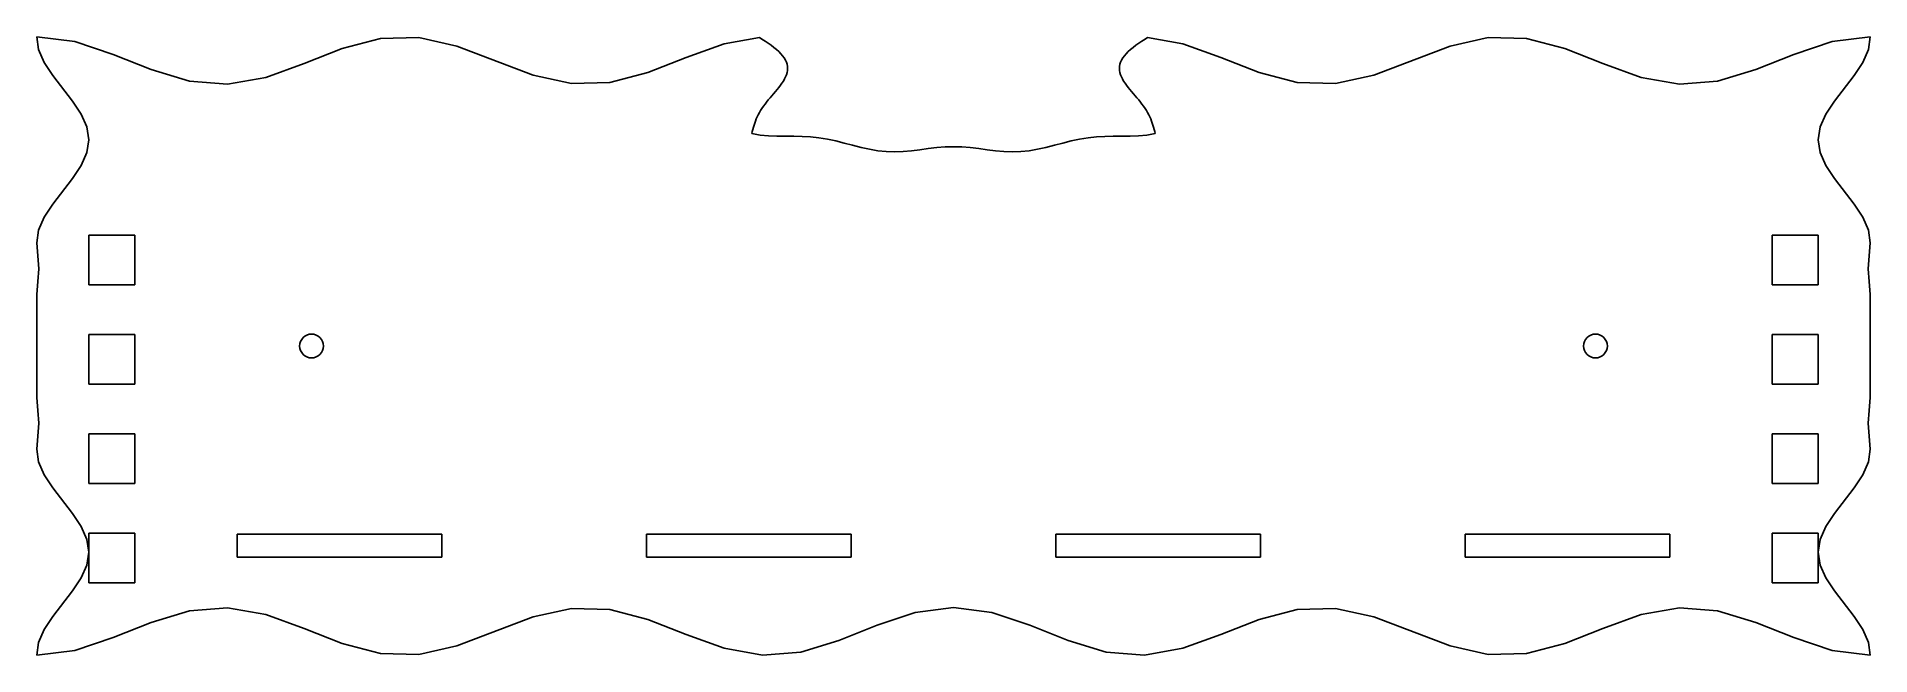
# Model space of a CAD drawing. Header units: millimetres. Extents: x 0 to 462, y 0 to 156.
import ezdxf

# ---------------------------------------------------------------- set-up
doc = ezdxf.new("R2010")
doc.units = ezdxf.units.MM
doc.layers.add('CutProfile', color=7, linetype='CONTINUOUS')

msp = doc.modelspace()

# ---------------------------------------------------------------- linework, layer by layer
at = {"layer": 'CutProfile'}
for p, q in [((0, 155.7), (9.62, 154.46)), ((0.5, 152.46), (0, 155.7)), ((1.92, 149.21), (0.5, 152.46)), ((9.62, 154.46), (19.23, 151.25)), ((67.32, 148.92), (76.93, 152.7)), ((76.93, 152.7), (86.55, 155.24)), ((86.55, 155.24), (96.17, 155.5)), ((96.17, 155.5), (105.78, 153.35)), ((105.78, 153.35), (125.02, 146.05)), ((163.48, 150.48), (173.1, 153.94)), ((173.1, 153.94), (181.93, 155.51)), ((182.56, 155.11), (181.93, 155.51)), ((183.37, 154.58), (182.56, 155.11)), ((184.15, 154.05), (183.37, 154.58)), ((184.89, 153.53), (184.15, 154.05)), ((185.59, 153), (184.89, 153.53)), ((186.23, 152.47), (185.59, 153)), ((186.81, 151.94), (186.23, 152.47)), ((275.37, 152.47), (274.79, 151.94)), ((276.01, 153), (275.37, 152.47)), ((276.71, 153.53), (276.01, 153)), ((277.45, 154.05), (276.71, 153.53)), ((278.23, 154.58), (277.45, 154.05)), ((279.04, 155.11), (278.23, 154.58)), ((279.67, 155.51), (279.04, 155.11)), ((279.67, 155.51), (288.5, 153.94)), ((288.5, 153.94), (298.12, 150.48)), ((336.58, 146.05), (355.82, 153.35)), ((355.82, 153.35), (365.43, 155.5)), ((365.43, 155.5), (375.05, 155.24)), ((375.05, 155.24), (384.67, 152.7)), ((384.67, 152.7), (394.28, 148.92)), ((442.37, 151.25), (451.98, 154.46)), ((451.98, 154.46), (461.6, 155.7)), ((461.1, 152.46), (459.68, 149.21)), ((461.6, 155.7), (461.1, 152.46)), ((4.04, 145.97), (1.92, 149.21)), ((19.23, 151.25), (28.85, 147.4)), ((57.7, 145.46), (67.32, 148.92)), ((153.87, 146.7), (163.48, 150.48)), ((187.34, 151.41), (186.81, 151.94)), ((187.79, 150.88), (187.34, 151.41)), ((188.18, 150.35), (187.79, 150.88)), ((188.5, 149.82), (188.18, 150.35)), ((188.74, 149.29), (188.5, 149.82)), ((188.92, 148.76), (188.74, 149.29)), ((189.02, 148.23), (188.92, 148.76)), ((189.05, 147.7), (189.02, 148.23)), ((272.58, 148.23), (272.55, 147.7)), ((272.68, 148.76), (272.58, 148.23)), ((272.86, 149.29), (272.68, 148.76)), ((273.1, 149.82), (272.86, 149.29)), ((273.42, 150.35), (273.1, 149.82)), ((273.81, 150.88), (273.42, 150.35)), ((274.26, 151.41), (273.81, 150.88)), ((274.79, 151.94), (274.26, 151.41)), ((298.12, 150.48), (307.73, 146.7)), ((394.28, 148.92), (403.9, 145.46)), ((432.75, 147.4), (442.37, 151.25)), ((459.68, 149.21), (457.56, 145.97)), ((9.06, 139.48), (4.04, 145.97)), ((28.85, 147.4), (38.47, 144.5)), ((38.47, 144.5), (48.08, 143.75)), ((48.08, 143.75), (57.7, 145.46)), ((125.02, 146.05), (134.63, 143.9)), ((134.63, 143.9), (144.25, 144.16)), ((144.25, 144.16), (153.87, 146.7)), ((186.83, 142.94), (187.24, 143.47)), ((187.24, 143.47), (187.62, 144)), ((187.62, 144), (187.97, 144.53)), ((187.97, 144.53), (188.28, 145.06)), ((188.28, 145.06), (188.54, 145.59)), ((188.54, 145.59), (188.76, 146.12)), ((188.76, 146.12), (188.92, 146.65)), ((188.92, 146.65), (189.02, 147.18)), ((189.02, 147.18), (189.05, 147.7)), ((272.55, 147.7), (272.58, 147.18)), ((272.58, 147.18), (272.68, 146.65)), ((272.68, 146.65), (272.84, 146.12)), ((272.84, 146.12), (273.06, 145.59)), ((273.06, 145.59), (273.32, 145.06)), ((273.32, 145.06), (273.63, 144.53)), ((273.63, 144.53), (273.98, 144)), ((273.98, 144), (274.36, 143.47)), ((274.36, 143.47), (274.77, 142.94)), ((307.73, 146.7), (317.35, 144.16)), ((317.35, 144.16), (326.97, 143.9)), ((326.97, 143.9), (336.58, 146.05)), ((403.9, 145.46), (413.52, 143.75)), ((413.52, 143.75), (423.13, 144.5)), ((423.13, 144.5), (432.75, 147.4)), ((457.56, 145.97), (452.54, 139.48)), ((11.18, 136.24), (9.06, 139.48)), ((182.96, 138.18), (183.35, 138.71)), ((183.35, 138.71), (183.75, 139.24)), ((183.75, 139.24), (184.18, 139.77)), ((184.18, 139.77), (184.62, 140.3)), ((184.62, 140.3), (185.06, 140.82)), ((185.06, 140.82), (185.51, 141.35)), ((185.51, 141.35), (185.96, 141.88)), ((185.96, 141.88), (186.4, 142.41)), ((186.4, 142.41), (186.83, 142.94)), ((274.77, 142.94), (275.2, 142.41)), ((275.2, 142.41), (275.64, 141.88)), ((275.64, 141.88), (276.09, 141.35)), ((276.09, 141.35), (276.54, 140.82)), ((276.54, 140.82), (276.98, 140.3)), ((276.98, 140.3), (277.42, 139.77)), ((277.42, 139.77), (277.85, 139.24)), ((277.85, 139.24), (278.25, 138.71)), ((278.25, 138.71), (278.64, 138.18)), ((452.54, 139.48), (450.42, 136.24)), ((12.6, 132.99), (11.18, 136.24)), ((180.58, 133.42), (180.75, 133.95)), ((180.75, 133.95), (180.94, 134.47)), ((180.94, 134.47), (181.15, 135)), ((181.15, 135), (181.39, 135.53)), ((181.39, 135.53), (181.65, 136.06)), ((181.65, 136.06), (181.94, 136.59)), ((181.94, 136.59), (182.25, 137.12)), ((182.25, 137.12), (182.59, 137.65)), ((182.59, 137.65), (182.96, 138.18)), ((278.64, 138.18), (279.01, 137.65)), ((279.01, 137.65), (279.35, 137.12)), ((279.35, 137.12), (279.66, 136.59)), ((279.66, 136.59), (279.95, 136.06)), ((279.95, 136.06), (280.21, 135.53)), ((280.21, 135.53), (280.45, 135)), ((280.45, 135), (280.66, 134.47)), ((280.66, 134.47), (280.85, 133.95)), ((280.85, 133.95), (281.02, 133.42)), ((450.42, 136.24), (449, 132.99)), ((13.1, 129.75), (12.6, 132.99)), ((12.6, 126.51), (13.1, 129.75)), ((180, 131.3), (180.13, 131.83)), ((182.12, 130.95), (180, 131.3)), ((180.13, 131.83), (180.27, 132.36)), ((180.27, 132.36), (180.42, 132.89)), ((180.42, 132.89), (180.58, 133.42)), ((184.23, 130.75), (182.12, 130.95)), ((186.35, 130.66), (184.23, 130.75)), ((188.47, 130.64), (186.35, 130.66)), ((190.58, 130.63), (188.47, 130.64)), ((192.7, 130.6), (190.58, 130.63)), ((194.82, 130.48), (192.7, 130.6)), ((196.93, 130.26), (194.82, 130.48)), ((199.05, 129.91), (196.93, 130.26)), ((201.17, 129.47), (199.05, 129.91)), ((203.28, 128.94), (201.17, 129.47)), ((260.43, 129.47), (258.32, 128.94)), ((262.55, 129.91), (260.43, 129.47)), ((264.67, 130.26), (262.55, 129.91)), ((266.78, 130.48), (264.67, 130.26)), ((268.9, 130.6), (266.78, 130.48)), ((271.02, 130.63), (268.9, 130.6)), ((273.13, 130.64), (271.02, 130.63)), ((275.25, 130.66), (273.13, 130.64)), ((277.37, 130.75), (275.25, 130.66)), ((279.48, 130.95), (277.37, 130.75)), ((281.6, 131.3), (279.48, 130.95)), ((281.02, 133.42), (281.18, 132.89)), ((281.18, 132.89), (281.33, 132.36)), ((281.33, 132.36), (281.47, 131.83)), ((281.47, 131.83), (281.6, 131.3)), ((449, 132.99), (448.5, 129.75)), ((448.5, 129.75), (449, 126.51)), ((11.18, 123.26), (12.6, 126.51)), ((205.4, 128.38), (203.28, 128.94)), ((207.52, 127.84), (205.4, 128.38)), ((209.63, 127.36), (207.52, 127.84)), ((211.75, 127), (209.63, 127.36)), ((213.87, 126.78), (211.75, 127)), ((215.98, 126.72), (213.87, 126.78)), ((218.1, 126.8), (215.98, 126.72)), ((220.22, 126.99), (218.1, 126.8)), ((222.33, 127.25), (220.22, 126.99)), ((224.45, 127.53), (222.33, 127.25)), ((226.57, 127.77), (224.45, 127.53)), ((228.68, 127.94), (226.57, 127.77)), ((230.8, 128), (228.68, 127.94)), ((232.92, 127.94), (230.8, 128)), ((235.03, 127.77), (232.92, 127.94)), ((237.15, 127.53), (235.03, 127.77)), ((239.27, 127.25), (237.15, 127.53)), ((241.38, 126.99), (239.27, 127.25)), ((243.5, 126.8), (241.38, 126.99)), ((245.62, 126.72), (243.5, 126.8)), ((247.73, 126.78), (245.62, 126.72)), ((249.85, 127), (247.73, 126.78)), ((251.97, 127.36), (249.85, 127)), ((254.08, 127.84), (251.97, 127.36)), ((256.2, 128.38), (254.08, 127.84)), ((258.32, 128.94), (256.2, 128.38)), ((449, 126.51), (450.42, 123.26)), ((4.04, 113.53), (9.06, 120.02)), ((9.06, 120.02), (11.18, 123.26)), ((450.42, 123.26), (452.54, 120.02)), ((452.54, 120.02), (457.56, 113.53)), ((1.92, 110.29), (4.04, 113.53)), ((457.56, 113.53), (459.68, 110.29)), ((0, 103.8), (0.5, 107.04)), ((0.5, 107.04), (1.92, 110.29)), ((459.68, 110.29), (461.1, 107.04)), ((461.1, 107.04), (461.6, 103.8)), ((0.31, 100.56), (0, 103.8)), ((13.1, 105.75), (13.1, 93.25)), ((24.7, 105.75), (13.1, 105.75)), ((24.7, 93.25), (24.7, 105.75)), ((436.9, 105.75), (436.9, 93.25)), ((448.5, 105.75), (436.9, 105.75)), ((448.5, 93.25), (448.5, 105.75)), ((461.6, 103.8), (461.29, 100.56)), ((0.54, 97.31), (0.31, 100.56)), ((0.31, 94.07), (0.54, 97.31)), ((461.29, 100.56), (461.06, 97.31)), ((461.06, 97.31), (461.29, 94.07)), ((0, 90.83), (0.31, 94.07)), ((13.1, 93.25), (24.7, 93.25)), ((436.9, 93.25), (448.5, 93.25)), ((461.29, 94.07), (461.6, 90.83)), ((0, 87.58), (0, 90.83)), ((461.6, 90.83), (461.6, 87.58)), ((0, 68.12), (0, 87.58)), ((461.6, 87.58), (461.6, 68.12)), ((13.1, 80.75), (13.1, 68.25)), ((24.7, 80.75), (13.1, 80.75)), ((24.7, 68.25), (24.7, 80.75)), ((436.9, 80.75), (436.9, 68.25)), ((448.5, 80.75), (436.9, 80.75)), ((448.5, 68.25), (448.5, 80.75)), ((0, 64.88), (0, 68.12)), ((0.31, 61.63), (0, 64.88)), ((13.1, 68.25), (24.7, 68.25)), ((436.9, 68.25), (448.5, 68.25)), ((461.6, 64.88), (461.29, 61.63)), ((461.6, 68.12), (461.6, 64.88)), ((0.54, 58.39), (0.31, 61.63)), ((461.29, 61.63), (461.06, 58.39)), ((0.31, 55.14), (0.54, 58.39)), ((13.1, 55.75), (13.1, 43.25)), ((24.7, 55.75), (13.1, 55.75)), ((24.7, 43.25), (24.7, 55.75)), ((436.9, 55.75), (436.9, 43.25)), ((448.5, 55.75), (436.9, 55.75)), ((448.5, 43.25), (448.5, 55.75)), ((461.06, 58.39), (461.29, 55.14)), ((0, 51.9), (0.31, 55.14)), ((0.5, 48.66), (0, 51.9)), ((461.6, 51.9), (461.1, 48.66)), ((461.29, 55.14), (461.6, 51.9)), ((1.92, 45.41), (0.5, 48.66)), ((461.1, 48.66), (459.68, 45.41)), ((4.04, 42.17), (1.92, 45.41)), ((9.06, 35.68), (4.04, 42.17)), ((13.1, 43.25), (24.7, 43.25)), ((436.9, 43.25), (448.5, 43.25)), ((457.56, 42.17), (452.54, 35.68)), ((459.68, 45.41), (457.56, 42.17)), ((11.18, 32.44), (9.06, 35.68)), ((12.6, 29.19), (11.18, 32.44)), ((450.42, 32.44), (449, 29.19)), ((452.54, 35.68), (450.42, 32.44)), ((13.1, 25.95), (12.6, 29.19)), ((13.1, 30.75), (13.1, 25.95)), ((24.7, 30.75), (13.1, 30.75)), ((24.7, 18.25), (24.7, 30.75)), ((50.46, 30.5), (50.46, 24.7)), ((101.99, 30.5), (50.46, 30.5)), ((101.99, 24.7), (101.99, 30.5)), ((153.51, 30.5), (153.51, 24.7)), ((205.04, 30.5), (153.51, 30.5)), ((205.04, 24.7), (205.04, 30.5)), ((256.56, 30.5), (256.56, 24.7)), ((308.09, 30.5), (256.56, 30.5)), ((308.09, 24.7), (308.09, 30.5)), ((359.61, 30.5), (359.61, 24.7)), ((411.14, 30.5), (359.61, 30.5)), ((411.14, 24.7), (411.14, 30.5)), ((436.9, 30.75), (436.9, 18.25)), ((448.5, 30.75), (436.9, 30.75)), ((448.5, 25.95), (448.5, 30.75)), ((449, 29.19), (448.5, 25.95)), ((12.6, 22.71), (13.1, 25.95)), ((13.1, 25.95), (13.1, 18.25)), ((50.46, 24.7), (101.99, 24.7)), ((153.51, 24.7), (205.04, 24.7)), ((256.56, 24.7), (308.09, 24.7)), ((359.61, 24.7), (411.14, 24.7)), ((448.5, 25.95), (449, 22.71)), ((448.5, 18.25), (448.5, 25.95)), ((9.06, 16.22), (11.18, 19.46)), ((11.18, 19.46), (12.6, 22.71)), ((449, 22.71), (450.42, 19.46)), ((450.42, 19.46), (452.54, 16.22)), ((4.04, 9.73), (9.06, 16.22)), ((13.1, 18.25), (24.7, 18.25)), ((436.9, 18.25), (448.5, 18.25)), ((452.54, 16.22), (457.56, 9.73)), ((1.92, 6.49), (4.04, 9.73)), ((38.47, 11.2), (28.85, 8.3)), ((48.08, 11.95), (38.47, 11.2)), ((57.7, 10.24), (48.08, 11.95)), ((67.32, 6.78), (57.7, 10.24)), ((125.02, 9.65), (105.78, 2.35)), ((134.63, 11.8), (125.02, 9.65)), ((144.25, 11.54), (134.63, 11.8)), ((153.87, 9), (144.25, 11.54)), ((221.18, 10.76), (211.57, 7.55)), ((230.8, 12), (221.18, 10.76)), ((240.42, 10.76), (230.8, 12)), ((250.03, 7.55), (240.42, 10.76)), ((317.35, 11.54), (307.73, 9)), ((326.97, 11.8), (317.35, 11.54)), ((336.58, 9.65), (326.97, 11.8)), ((355.82, 2.35), (336.58, 9.65)), ((403.9, 10.24), (394.28, 6.78)), ((413.52, 11.95), (403.9, 10.24)), ((423.13, 11.2), (413.52, 11.95)), ((432.75, 8.3), (423.13, 11.2)), ((457.56, 9.73), (459.68, 6.49)), ((0.5, 3.24), (1.92, 6.49)), ((28.85, 8.3), (19.23, 4.45)), ((76.93, 3), (67.32, 6.78)), ((163.48, 5.22), (153.87, 9)), ((173.1, 1.76), (163.48, 5.22)), ((211.57, 7.55), (201.95, 3.7)), ((259.65, 3.7), (250.03, 7.55)), ((298.12, 5.22), (288.5, 1.76)), ((307.73, 9), (298.12, 5.22)), ((394.28, 6.78), (384.67, 3)), ((442.37, 4.45), (432.75, 8.3)), ((459.68, 6.49), (461.1, 3.24)), ((0, 0), (0.5, 3.24)), ((9.62, 1.24), (0, 0)), ((19.23, 4.45), (9.62, 1.24)), ((86.55, 0.46), (76.93, 3)), ((96.17, 0.2), (86.55, 0.46)), ((105.78, 2.35), (96.17, 0.2)), ((182.72, 0.05), (173.1, 1.76)), ((192.33, 0.8), (182.72, 0.05)), ((201.95, 3.7), (192.33, 0.8)), ((269.27, 0.8), (259.65, 3.7)), ((278.88, 0.05), (269.27, 0.8)), ((288.5, 1.76), (278.88, 0.05)), ((365.43, 0.2), (355.82, 2.35)), ((375.05, 0.46), (365.43, 0.2)), ((384.67, 3), (375.05, 0.46)), ((451.98, 1.24), (442.37, 4.45)), ((461.6, 0), (451.98, 1.24)), ((461.1, 3.24), (461.6, 0))]:
    msp.add_line(p, q, dxfattribs=at)
for centre in [(69.2, 77.85), (392.4, 77.85)]:
    msp.add_circle(centre, 3, dxfattribs=at)

doc.saveas('drawing.dxf')
